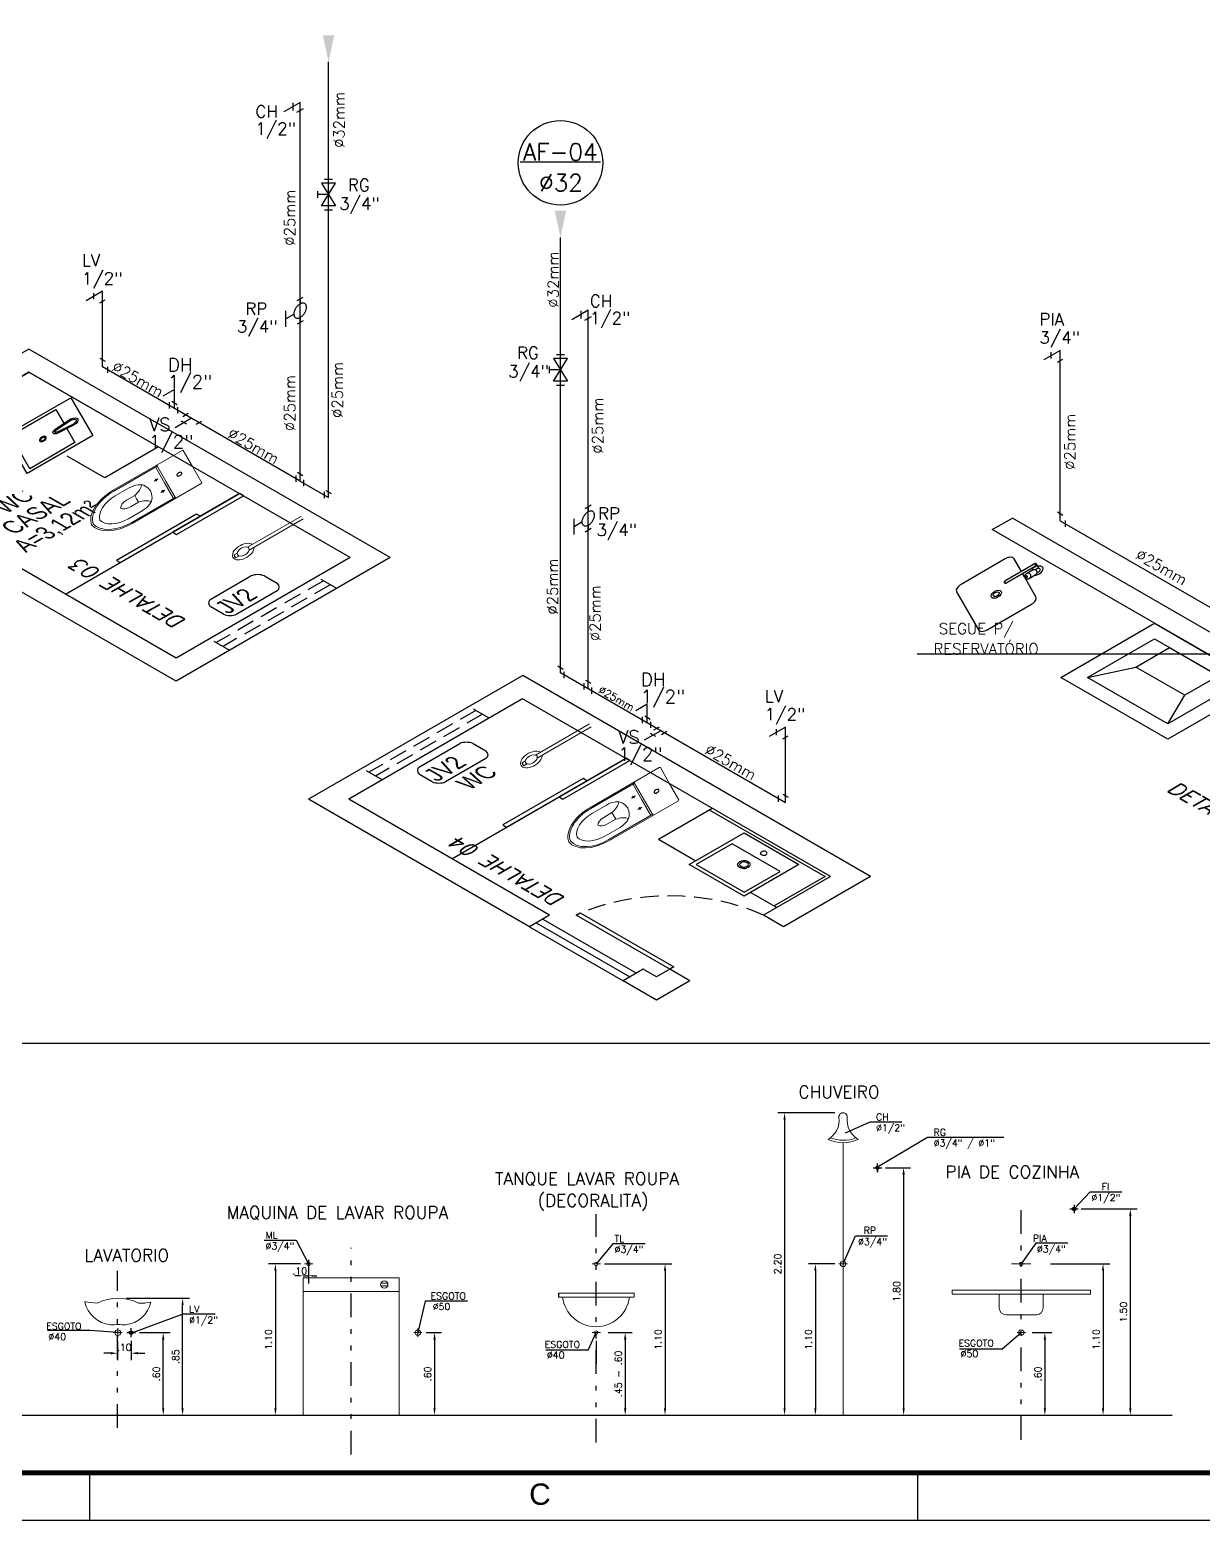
# Model space of a CAD drawing. Header units: millimetres. Extents: x 3923 to 4007, y 744 to 863.
# Drawn here: x 3952.37 to 3977.14, y 743.99 to 775.47 of the extents above; entities that cross this region are included whole.
import ezdxf
from ezdxf.enums import TextEntityAlignment as Align

# ---------------------------------------------------------------- set-up
doc = ezdxf.new("R2010")
doc.units = ezdxf.units.MM
doc.linetypes.add('DIVIDE', pattern=[1.25, 0.5, -0.25, 0, -0.25, 0, -0.25])
doc.linetypes.add('HIDDEN2', pattern=[0.1875, 0.125, -0.0625])
for name, color, linetype in [('-HIDRO', 8, 'Continuous'), ('A-PEN-R', 1, 'Continuous'), ('A-PEN-Y', 2, 'Continuous'), ('AF', 5, 'Continuous'), ('CERC02', 3, 'Continuous'), ('CONEXAO_AG_FRIA', 2, 'Continuous'), ('CONEXÃO_HIDRÁULICA', 2, 'Continuous'), ('Diametro', 2, 'Continuous'), ('E-txt-g', 3, 'Continuous'), ('Esgoto', 5, 'Continuous'), ('LAYER8', 9, 'Continuous'), ('MOB', 251, 'Continuous'), ("PRANCHA - PROJETU'S", 7, 'Continuous'), ('Prumadas_L', 1, 'Continuous'), ('Prumadas_Q', 3, 'Continuous'), ('Prumadas_T', 2, 'Continuous'), ('TEXT', 2, 'Continuous')]:
    doc.layers.add(name, color=color, linetype=linetype)
for name, color, linetype, lineweight in [('BLOCOS HIDRAULICA', 4, 'Continuous', 9), ('E-Lay-9', 9, 'Continuous', 9), ('E-Txt-W', 7, 'Continuous', 20)]:
    doc.layers.add(name, color=color, linetype=linetype, lineweight=lineweight)
doc.styles.add('ARIAL', font='arial.ttf', dxfattribs={"height": 2})
doc.styles.add('F2', font='ARIALN.TTF')
doc.styles.add('REG60', font='romans.shx', dxfattribs={"width": 0.8, "height": 0.15})
doc.styles.add('REG80', font='romans.shx', dxfattribs={"width": 0.8, "height": 0.2})
doc.styles.add('ROMANS', font='romans__.ttf', dxfattribs={"height": 0.1})

# ---------------------------------------------------------------- blocks, each defined once
blk = doc.blocks.new('ADFSGASDFG')
at = {"layer": "PRANCHA - PROJETU'S", "color": 1}
for p, q in [((307.178, 48.946), (307.178, 47.946)), ((307.178, 48.946), (307.178, 47.946)), ((276.578, 47.946), (360.678, 47.946))]:
    blk.add_line(p, q, dxfattribs=at)
at = {"layer": "PRANCHA - PROJETU'S", "color": 4, "const_width": 0.1}
blk.add_lwpolyline([(279.078, 106.346), (359.678, 106.346), (359.678, 48.946), (279.078, 48.946)], close=True, dxfattribs=at)
at = {"layer": "PRANCHA - PROJETU'S", "color": 50, "linetype": 'Continuous', "style": 'ARIAL'}
blk.add_text('C', height=0.45, dxfattribs=at).set_placement((316.698, 48.496), align=Align.MIDDLE)
blk.add_text('C', height=0.45, dxfattribs=at).set_placement((316.698, 48.496), align=Align.MIDDLE)
blk = doc.blocks.new('vaso-s')
at = {"color": 8}
for start, end in [(0, 180), (180, 0)]:
    blk.add_arc((0.08, 0), 0.0143, start, end, dxfattribs=at)
at = {"layer": 'E-Lay-9', "color": 8}
for p, q in [((0, 0.17), (0, 0)), ((0.4256, 0.175), (0.005, 0.175)), ((0.16, 0.17), (0.16, 0.17)), ((0.16, 0.17), (0.16, 0)), ((0.4256, 0.165), (0.165, 0.165)), ((0.17, 0), (0.17, 0.16)), ((0.4306, 0.12), (0.3459, 0.12)), ((0.2134, 0.06), (0.1891, 0.06)), ((0.2013, 0.0479), (0.2013, 0.0722)), ((0.3406, 0.035), (0.3406, 0)), ((0.3906, 0.035), (0.3406, 0.035)), ((0, -0.17), (0, 0)), ((0.16, -0.17), (0.16, 0)), ((0.17, 0), (0.17, -0.1601)), ((0.2134, -0.06), (0.1891, -0.06)), ((0.2013, -0.0479), (0.2013, -0.0722)), ((0.3406, -0.035), (0.3406, 0)), ((0.3906, -0.035), (0.3406, -0.035)), ((0.4306, -0.12), (0.3459, -0.12)), ((0.4256, -0.175), (0.005, -0.175)), ((0.16, -0.17), (0.16, -0.17)), ((0.4256, -0.165), (0.165, -0.165))]:
    blk.add_line(p, q, dxfattribs=at)
for centre in [(0.2013, 0.06), (0.2013, -0.06)]:
    blk.add_circle(centre, 0.005, dxfattribs=at)
for centre, radius, start, end in [((0.005, 0.17), 0.005, 90, 180), ((0.155, 0.17), 0.005, 0, 90), ((0.165, 0.17), 0.00495, 180, 270), ((0.165, 0.16), 0.00495, 0, 90), ((0.4256, -0.015), 0.19, 4.52806, 90), ((0.4256, -0.015), 0.18, 4.78019, 90), ((0.3459, 0.0375), 0.0825, 90, 163.03545), ((0.3754, 0.1358), 0.1066, 206.93947, 250.96472), ((0.4306, -0.015), 0.135, 6.37937, 90), ((0.518, -0.015), 0.2624, 163.03545, 176.7233), ((0.3906, -0.015), 0.05, 17.4576, 90), ((0.518, 0.015), 0.2624, 183.2767, 196.96455), ((0.3459, -0.0375), 0.0825, 196.96455, 270), ((0.3754, -0.1358), 0.1066, 109.03528, 153.06053), ((0.3906, 0.015), 0.05, 270, 342.5424), ((0.4256, 0.015), 0.19, 270, 355.47194), ((0.4256, 0.015), 0.18, 270, 355.21981), ((0.4306, 0.015), 0.135, 270, 353.62063), ((0.005, -0.17), 0.005, 180, 270), ((0.155, -0.17), 0.005, 270, 0), ((0.165, -0.17), 0.00495, 90, 180), ((0.165, -0.1601), 0.00495, 270, 0)]:
    blk.add_arc(centre, radius, start, end, dxfattribs=at)
blk = doc.blocks.new('Chuveiro')
at = {"layer": 'E-Lay-9', "color": 8}
for p, q in [((-0.0311, 0.0156), (-0.3604, 0.0156)), ((0.0509, 0.0156), (0.0311, 0.0156)), ((0.0509, 0.0156), (0.0509, -0.0156)), ((-0.0311, -0.0156), (-0.3604, -0.0156)), ((0.0509, -0.0156), (0.0311, -0.0156))]:
    blk.add_line(p, q, dxfattribs=at)
blk.add_circle((0, 0), 0.0348, dxfattribs=at)
for centre, radius, start, end in [((0, 0), 0.0624, 194.4775, 165.5225), ((0.0093, 0), 0.0444, 339.42663, 20.57337)]:
    blk.add_arc(centre, radius, start, end, dxfattribs=at)
blk = doc.blocks.new('CUBA QUADRADA-flat-4-flat-1')
at = {"layer": 'MOB'}
blk.add_lwpolyline([(0, -0.2), (0.4, -0.2), (0.4, 0.2), (0, 0.2)], close=True, dxfattribs=at)
blk.add_lwpolyline([(0.1, -0.0255), (0.1, -0.175), (0.375, -0.175), (0.375, 0.175), (0.1, 0.175), (0.1, 0.0255)], dxfattribs=at)
for points in [[(0.155, -0.02), (0.055, -0.03, -1), (0.055, 0.03), (0.155, 0.02, -1)], [(0.155, -0.01), (0.055, -0.02, -1), (0.055, 0.02), (0.155, 0.01, -1)]]:
    blk.add_lwpolyline(points, format="xyb", close=True, dxfattribs=at)
for radius in [0.02, 0.0125]:
    blk.add_circle((0.2375, 0), radius, dxfattribs=at)
blk = doc.blocks.new('TXT-AMB75')
at = {"layer": 'E-txt-g', "style": 'REG80', "width": 0.8, "flags": 8}
blk.add_attdef('TXT', text='', height=0.2, dxfattribs=at).set_placement((0.005, 0.296), align=Align.CENTER)
at = {"layer": 'E-Txt-W', "style": 'REG60', "width": 0.8, "flags": 8}
blk.add_attdef('TXT', text='', height=0.15, dxfattribs=at).set_placement((0.005, 0.027), align=Align.CENTER)
blk = doc.blocks.new('WC 1')
at = {"layer": '-HIDRO'}
for p, q in [((-0.3951, 1.4528), (-0.8546, 0.9932)), ((1.5137, -0.456), (-0.3951, 1.4528)), ((-0.3951, 1.2407), (-0.7486, 0.8872)), ((1.3016, -0.456), (-0.3951, 1.2407)), ((-0.7486, 0.8872), (-0.8546, 0.9932)), ((-1.3495, 0.4984), (-1.5263, 0.3216)), ((-1.2435, 0.3923), (-1.3495, 0.4984)), ((0.3826, -1.5872), (-1.5263, 0.3216)), ((-1.2435, 0.3923), (-1.3142, 0.3216)), ((0.3826, -1.3751), (-1.3142, 0.3216)), ((1.3016, -0.456), (0.3826, -1.3751)), ((1.5137, -0.456), (0.3826, -1.5872))]:
    blk.add_line(p, q, dxfattribs=at)
at = {"layer": '-HIDRO', "linetype": 'Continuous'}
for p, q in [((-1.2435, 0.3923), (-0.7486, 0.8872)), ((-0.2023, -0.7903), (0.7179, 0.1299))]:
    blk.add_line(p, q, dxfattribs=at)
at = {"layer": '-HIDRO', "linetype": 'HIDDEN2'}
for p, q in [((1.1602, -0.6681), (0.5946, -1.2337)), ((1.1956, -0.7035), (0.63, -1.2691)), ((1.2309, -0.7388), (1.1249, -0.6328)), ((0.6653, -1.3044), (0.5593, -1.1984))]:
    blk.add_line(p, q, dxfattribs=at)
at = {"layer": '-HIDRO'}
blk.add_lwpolyline([(-0.4766, 0.7566), (-0.6779, 0.9579), (-0.3951, 1.2407), (0.2886, 0.5569), (0.0058, 0.2741), (-0.1938, 0.4738)], dxfattribs=at)
blk.add_lwpolyline([(-1.2435, 0.3923), (-0.7486, -0.1026), (-0.7274, -0.0814), (-1.2223, 0.4135)], close=True, dxfattribs=at)
at = {"layer": '-HIDRO', "linetype": 'Continuous'}
for points in [[(0.3644, -0.2236), (0.3847, -0.2438), (0.7382, 0.1096), (0.7179, 0.1299)], [(0.0667, -0.4808), (0.0869, -0.5011), (0.5111, -0.0769), (0.4908, -0.0567)]]:
    blk.add_lwpolyline(points, close=True, dxfattribs=at)
blk.add_lwpolyline([(0.9154, -0.6901, -0.331371), (0.9154, -0.7608), (0.7029, -0.9729, -0.332506), (0.6324, -0.9731), (0.5655, -0.9062, -0.330378), (0.5652, -0.8353), (0.7777, -0.6232, -0.331371), (0.8484, -0.6232)], format="xyb", close=True, dxfattribs=at)
at = {"layer": '-HIDRO', "linetype": 'HIDDEN2'}
blk.add_arc((-1.3577, 0.3923), 0.7848, 320.90618, 39.09382, dxfattribs=at)
at = {"layer": '-HIDRO', "yscale": 0.9998040757950002, "zscale": 0.9998040757950002}
for name, p, xscale, rotation in [('CUBA QUADRADA-flat-4-flat-1', (-0.116, 0.8343), -0.9998040757950002, 45), ('vaso-s', (0.4686, 0.377), 0.9998040757950002, 225.0000000000001), ('Chuveiro', (0.7367, -0.4007), 0.9998040757950002, 224.9999999999999)]:
    blk.add_blockref(name, p, dxfattribs=dict(at, xscale=xscale, rotation=rotation))
at = {"layer": '-HIDRO'}
ref = blk.add_blockref('TXT-AMB75', (-0.2865, -0.136), dxfattribs=dict(at, xscale=0.7288571712545553, yscale=0.7288571712545553, zscale=0.7288571712545553, rotation=44.99999999999999))
ref.add_attrib('TXT', 'WC', dxfattribs={"layer": 'E-txt-g', "color": 2, "height": 0.11498, "rotation": 45, "style": 'F2'}).set_placement((-0.4365, 0.0196), align=Align.CENTER)
ref = blk.add_blockref('TXT-AMB75', (-0.1704, -0.2521), dxfattribs=dict(at, xscale=0.7288571712545553, yscale=0.7288571712545553, zscale=0.7288571712545553, rotation=44.99999999999999))
ref.add_attrib('TXT', 'CASAL', dxfattribs={"layer": 'E-txt-g', "color": 2, "height": 0.11498, "rotation": 45, "style": 'F2'}).set_placement((-0.3203, -0.0965), align=Align.CENTER)
ref.add_attrib('TXT', 'A=3,12m²', dxfattribs={"layer": 'E-Txt-W', "height": 0.11498, "rotation": 45, "style": 'F2'}).set_placement((-0.2076, -0.2093), align=Align.CENTER)
at = {"layer": '-HIDRO', "linetype": 'Continuous', "style": 'F2'}
blk.add_text('JV2', height=0.11657, rotation=45, dxfattribs=at).set_placement((0.6169, -0.8514, 1.7117), align=Align.TOP_LEFT)
at = {"layer": 'Diametro', "style": 'ROMANS'}
blk.add_text('DETALHE 03', height=0.09998, rotation=135, dxfattribs=at).set_placement((0.1562, -0.7448), align=Align.CENTER)
blk = doc.blocks.new('*U844', base_point=(2541.5, 289.3))
for p, q in [((2535.8, 298.7), (2547.3, 280)), ((2535.8, 280), (2547.3, 298.7)), ((2547.3, 298.7), (2535.8, 298.7)), ((2538.2, 302), (2544.9, 302)), ((2541.5, 289.3), (2532.6, 289.3)), ((2547.3, 280), (2535.8, 280)), ((2538.2, 276.7), (2544.9, 276.7))]:
    blk.add_line(p, q)
at = {"linetype": 'Continuous'}
blk.add_line((2532.6, 286.6), (2532.6, 292.1), dxfattribs=at)
blk = doc.blocks.new('*U845', base_point=(2541.5, 283.9))
for p, q in [((2535.4, 277.1), (2535.4, 283.8)), ((2538.6, 275.6), (2544.4, 278.9))]:
    blk.add_line(p, q)
blk = doc.blocks.new('ADH_CXI_RG_A')
for p, q in [((0.0195, 0.0667), (-0.0195, 0.0892)), ((0, 0.078), (0, 0.046)), ((-0.0195, -0.0667), (0.0195, -0.0892)), ((0, -0.046), (0, -0.078)), ((0.0398, -0.023), (0.0937, -0.0541)), ((0.0937, -0.1066), (0.0937, -0.0016))]:
    blk.add_line(p, q)
blk.add_lwpolyline([(0.0398, -0.023, 0.064782), (0.0374, -0.0059, 0.052885), (0.0305, 0.0119, 0.05077), (0.0199, 0.0283, 0.057376), (0.0069, 0.0413, 0.075912), (-0.0069, 0.0493, 0.111921), (-0.0199, 0.0513, 0.1493), (-0.0305, 0.0472, 0.133827), (-0.0374, 0.0373, 0.091621), (-0.0398, 0.023, 0.064782), (-0.0374, 0.0059, 0.052885), (-0.0305, -0.0119, 0.05077), (-0.0199, -0.0283, 0.057376), (-0.0069, -0.0413, 0.075912), (0.0069, -0.0493, 0.111921), (0.0199, -0.0513, 0.1493), (0.0305, -0.0472, 0.133827), (0.0374, -0.0373, 0.091621), (0.0398, -0.023)], format="xyb", close=True)
blk = doc.blocks.new('wc2')
at = {"layer": '-HIDRO'}
for p, q in [((-0.2504, 1.6449), (-1.3816, 0.5137)), ((1.5877, -0.1933), (-0.2504, 1.6449)), ((-0.2505, 1.4327), (-1.1695, 0.5137)), ((1.3756, -0.1933), (-0.2505, 1.4327)), ((-0.2151, -0.6528), (-1.3816, 0.5137)), ((-0.1091, -0.5468), (-1.1695, 0.5137)), ((0.467, 0.1497), (0.7498, 0.4325)), ((0.7356, 0.4184), (1.3473, -0.1933)), ((0.467, 0.1497), (0.6651, -0.0484)), ((1.3756, -0.1933), (1.0221, -0.5468)), ((1.3473, -0.1933), (1.0786, -0.4619)), ((1.5877, -0.1933), (1.1281, -0.6528)), ((0.9549, -0.3382), (1.0928, -0.4761)), ((-0.1091, -0.5468), (-0.2151, -0.6528)), ((1.1281, -0.6528), (1.0221, -0.5468)), ((-0.1798, -0.6175), (0.3151, -1.1123)), ((-0.1444, -0.5821), (0.3505, -1.077)), ((-0.2151, -0.6528), (0.2798, -1.1477)), ((0.3858, -1.0416), (0.2798, -1.1477)), ((0.4565, -1.1123), (0.3858, -1.0416)), ((0.5272, -1.0416), (0.4565, -1.1123)), ((0.6333, -1.1477), (0.5272, -1.0416)), ((0.4565, -1.3244), (0.2798, -1.1477)), ((0.6333, -1.1477), (0.4565, -1.3244))]:
    blk.add_line(p, q, dxfattribs=at)
at = {"layer": '-HIDRO', "linetype": 'HIDDEN2'}
for p, q in [((-0.4272, 1.256), (-0.5332, 1.3621)), ((-0.4979, 1.3267), (-1.0635, 0.7611)), ((-0.4625, 1.2914), (-1.0281, 0.7258)), ((-0.9928, 0.6904), (-1.0988, 0.7965))]:
    blk.add_line(p, q, dxfattribs=at)
at = {"layer": '-HIDRO', "linetype": 'Continuous'}
blk.add_line((-0.6247, -0.0312), (0.2955, 0.889), dxfattribs=at)
blk.add_lwpolyline([(-0.4451, 0.9564, -0.331371), (-0.4451, 0.8857), (-0.6576, 0.6737, -0.332506), (-0.7281, 0.6734), (-0.795, 0.7404, -0.330378), (-0.7952, 0.8113), (-0.5827, 1.0233, -0.331371), (-0.512, 1.0233)], format="xyb", close=True, dxfattribs=at)
for points in [[(-0.058, 0.5355), (-0.0377, 0.5153), (0.3158, 0.8688), (0.2955, 0.889)], [(-0.3557, 0.2783), (-0.3355, 0.258), (0.0887, 0.6822), (0.0685, 0.7025)]]:
    blk.add_lwpolyline(points, close=True, dxfattribs=at)
at = {"layer": '-HIDRO'}
for points in [[(0.6297, -0.0837), (0.9196, 0.2062), (1.2094, -0.0837), (0.9196, -0.3736)], [(1.1097, -0.1477), (0.8556, 0.1064), (0.6657, -0.0835), (0.9199, -0.3376)], [(0.5272, -1.0416), (0.0323, -0.5468), (0.0535, -0.5256), (0.5484, -1.0204)]]:
    blk.add_lwpolyline(points, close=True, dxfattribs=at)
at = {"layer": '-HIDRO', "linetype": 'HIDDEN2'}
blk.add_arc((0.5272, -1.1558), 0.7848, 50.90618, 129.09382, dxfattribs=at)
at = {"layer": '-HIDRO'}
for points in [[(1.0109, 0.0329), (1.0109, 0.0329), (1.0039, 0.0259), (1.0039, 0.0146), (1.0109, 0.0076)], [(1.0363, 0.0329), (1.0363, 0.0329), (1.0293, 0.0399), (1.0179, 0.0399), (1.0109, 0.0329)], [(1.0109, 0.0076), (1.0109, 0.0076), (1.0179, 0.0006), (1.0293, 0.0006), (1.0363, 0.0076)], [(1.0363, 0.0076), (1.0433, 0.0146), (1.0433, 0.0259), (1.0363, 0.0329)], [(0.896, -0.0602), (0.896, -0.0602), (0.883, -0.0732), (0.883, -0.0943), (0.896, -0.1073)], [(0.9035, -0.0676), (0.9035, -0.0676), (0.8946, -0.0765), (0.8946, -0.0909), (0.9035, -0.0999)], [(0.9431, -0.0602), (0.9431, -0.0602), (0.9301, -0.0472), (0.909, -0.0472), (0.896, -0.0602)], [(0.9357, -0.0676), (0.9357, -0.0676), (0.9268, -0.0587), (0.9124, -0.0587), (0.9035, -0.0676)], [(0.9357, -0.0998), (0.9446, -0.0909), (0.9446, -0.0765), (0.9357, -0.0676)], [(0.9431, -0.1073), (0.9562, -0.0943), (0.9562, -0.0732), (0.9431, -0.0602)], [(0.896, -0.1073), (0.896, -0.1073), (0.909, -0.1203), (0.9301, -0.1203), (0.9431, -0.1073)], [(0.9035, -0.0999), (0.9035, -0.0999), (0.9124, -0.1088), (0.9268, -0.1088), (0.9357, -0.0998)]]:
    blk.add_open_spline(points, degree=3, dxfattribs=at)
at = {"layer": '-HIDRO', "xscale": 0.9998040757950002, "yscale": 0.9998040757950002, "zscale": 0.9998040757950002}
for name, p, rotation in [('Chuveiro', (-0.2048, 0.8774), 225), ('vaso-s', (0.5261, 0.6562), 225.0000000000001)]:
    blk.add_blockref(name, p, dxfattribs=dict(at, rotation=rotation))
at = {"layer": '-HIDRO'}
ref = blk.add_blockref('TXT-AMB75', (-0.3028, 0.5159), dxfattribs=dict(at, xscale=0.7288571712545553, yscale=0.7288571712545553, zscale=0.7288571712545553, rotation=44.99999999999999))
ref.add_attrib('TXT', 'WC', dxfattribs={"layer": 'E-txt-g', "color": 2, "height": 0.11498, "rotation": 45, "style": 'F2'}).set_placement((-0.4528, 0.6715), align=Align.CENTER)
at = {"layer": '-HIDRO', "linetype": 'Continuous', "style": 'F2'}
blk.add_text('JV2', height=0.11657, rotation=45, dxfattribs=at).set_placement((-0.7436, 0.7951, 1.7117), align=Align.TOP_LEFT)
at = {"layer": 'Diametro', "style": 'ROMANS'}
blk.add_text('DETALHE 04', height=0.09998, rotation=135, dxfattribs=at).set_placement((-0.3061, -0.1048), align=Align.CENTER)
blk = doc.blocks.new('Cuba coz')
at = {"color": 8}
blk.add_line((7.5, -4.5), (7.5, -2.41), dxfattribs=at)
for points in [[(13.41, -6.5), (13.41, -20, 0.414214), (17.41, -24), (44.41, -24, 0.414214), (48.41, -20), (48.41, 20, 0.414214), (44.41, 24), (17.41, 24, 0.414214), (13.41, 20), (13.41, 0.74)], [(6.7, 1.75), (6, 1.75, 0.546464), (4.41, -0.73, -0.10784), (4.5, -1.15), (4.5, -5.5)], [(11.72, 2.5), (7.96, 2.5, 0.133256), (7.32, 2.33, 0.106756), (6.71, 1.77, 0.082828), (6.34, 0.99, 0.071352), (6.19, 0, 0.071352), (6.34, -0.99, 0.082828), (6.71, -1.77, 0.106756), (7.32, -2.33, 0.133256), (7.96, -2.5), (11.72, -2.5)], [(4.41, -0.73, 0.293273), (6, -1.75), (6.7, -1.75)], [(13.41, -1), (13.41, -4.5, 0.414214)]]:
    blk.add_lwpolyline(points, format="xyb", dxfattribs=at)
for points in [[(11.72, -2.5, 0.133256), (12.36, -2.33, 0.106756), (12.97, -1.77, 0.082828), (13.35, -0.99, 0.071352), (13.49, 0, 0.071352), (13.35, 0.99, 0.082828), (12.97, 1.77, 0.106756), (12.36, 2.33, 0.133256), (11.72, 2.5, 0.133256), (11.08, 2.33, 0.106756), (10.47, 1.77, 0.082828), (10.1, 0.99, 0.071352), (9.95, 0, 0.071352), (10.1, -0.99, 0.082828), (10.47, -1.77, 0.106756), (11.08, -2.33, 0.133256)], [(12.47, 0.75, 0.133256), (12.28, 0.7, 0.106756), (12.1, 0.53, 0.082828), (11.98, 0.3, 0.071352), (11.94, 0, 0.071352), (11.98, -0.3, 0.082828), (12.1, -0.53, 0.106756), (12.28, -0.7, 0.133256), (12.47, -0.75, 0.133256), (12.66, -0.7, 0.106756), (12.85, -0.53, 0.082828), (12.96, -0.3, 0.071352), (13, 0, 0.071352), (12.96, 0.3, 0.082828), (12.85, 0.53, 0.106756), (12.66, 0.7, 0.133256)], [(6, -6.5), (23, -6.5, 1), (23, -4.5), (6, -4.5, 1)]]:
    blk.add_lwpolyline(points, format="xyb", close=True, dxfattribs=at)
for radius in [3, 1.75]:
    blk.add_circle((30.91, 0), radius, dxfattribs=at)
for centre, radius, start, end in [((6, 0), 3.5, 45.58469, 244.62307), ((6, -5.5), 1.5, 41.81031, 318.18969), ((6, 0), 3.5, 295.37693, 314.41531), ((23, -5.5), 1.25, 233.1301, 126.8699)]:
    blk.add_arc(centre, radius, start, end, dxfattribs=at)
blk = doc.blocks.new('deck')
at = {"layer": '-HIDRO'}
for p, q in [((-1.2806, 1.422), (-1.1746, 1.5281)), ((2.4898, -2.1363), (-1.1746, 1.5281)), ((2.3838, -2.2424), (-1.2806, 1.422)), ((2.3838, -2.2424), (2.4898, -2.1363))]:
    blk.add_line(p, q, dxfattribs=at)
at = {"layer": '-HIDRO', "linetype": 'Continuous'}
for p, q in [((-0.7777, 0.0707), (-0.5228, 0.1647)), ((-0.3535, -0.3535), (-0.2644, -0.0937))]:
    blk.add_line(p, q, dxfattribs=at)
for points in [[(-0.4242, 0.5656), (0.1414, 0), (-0.3535, -0.4949), (-0.9191, 0.0707)], [(-0.4242, 0.4242), (0, 0), (-0.3535, -0.3535), (-0.7777, 0.0707)], [(-0.3437, 0.3437), (-0.0854, 0.0854), (-0.2644, -0.0937), (-0.5228, 0.1647)], [(0.4017, -1.6742), (1.1087, -2.3812), (1.8156, -1.6742), (1.1087, -0.9673)], [(0.5431, -1.6742), (1.1087, -2.2398), (1.6742, -1.6742), (1.1087, -1.1087)]]:
    blk.add_lwpolyline(points, close=True, dxfattribs=at)
at = {"layer": '-HIDRO'}
for name, p, xscale, yscale, zscale, rotation in [('Cuba coz', (-0.9921, 1.098, -6.3333), 0.009998040758168238, 0.009998040758168238, 0.009998040758168238, 225), ('Chuveiro', (1.1871, -1.5553), -0.9998040757950002, 0.9998040757950002, 0.9998040757950002, 45)]:
    blk.add_blockref(name, p, dxfattribs=dict(at, xscale=xscale, yscale=yscale, zscale=zscale, rotation=rotation))
at = {"layer": 'Diametro', "style": 'ROMANS'}
blk.add_text('DETALHE 00', height=0.1, rotation=315, dxfattribs=at).set_placement((-0.0804, -1.2481), align=Align.CENTER)

msp = doc.modelspace()

# ---------------------------------------------------------------- linework, layer by layer
at = {"linetype": 'ByBlock'}
for p, q in [((3958.058, 749.15), (3957.971, 749.15)), ((3958.145, 749.15), (3958.261, 749.15)), ((3958.348, 749.15), (3958.435, 749.15))]:
    msp.add_line(p, q, dxfattribs=at)
msp.add_line((3958.261, 749.313), (3958.261, 748.988))
for points in [[(3958.058, 749.165), (3958.058, 749.136), (3958.145, 749.15)], [(3958.348, 749.165), (3958.348, 749.136), (3958.261, 749.15)]]:
    msp.add_solid(points, dxfattribs=at)
at = {"layer": 'A-PEN-R'}
msp.add_line((3938.444, 754.064), (3988.629, 754.064), dxfattribs=at)
at = {"layer": 'A-PEN-Y'}
for p, q in [((3953.85, 768.537), (3953.965, 768.47)), ((3954.013, 768.357), (3954.013, 768.224)), ((3955.313, 767.606), (3955.313, 767.473)), ((3955.369, 767.625), (3955.484, 767.558)), ((3955.49, 767.504), (3955.49, 767.371)), ((3955.602, 767.306), (3955.718, 767.373)), ((3955.686, 767.141), (3955.57, 767.207)), ((3955.887, 767.141), (3956.003, 767.208)), ((3958.026, 766.126), (3958.141, 766.059)), ((3957.992, 766.06), (3957.992, 765.926)), ((3958.152, 765.967), (3958.152, 765.834)), ((3958.591, 765.714), (3958.591, 765.581)), ((3958.624, 765.741), (3958.74, 765.674)), ((3974.084, 765.288), (3974.199, 765.221)), ((3974.247, 765.108), (3974.247, 764.975)), ((3963.524, 762.034), (3963.64, 761.968)), ((3963.656, 761.912), (3963.656, 761.779)), ((3964.112, 761.734), (3964.227, 761.668)), ((3964.078, 761.668), (3964.078, 761.535)), ((3964.239, 761.576), (3964.239, 761.442)), ((3965.307, 760.959), (3965.307, 760.825)), ((3965.363, 760.977), (3965.478, 760.911)), ((3965.485, 760.856), (3965.485, 760.723)), ((3965.599, 760.54), (3965.484, 760.606)), ((3965.558, 760.681), (3965.674, 760.747)), ((3965.716, 760.589), (3965.832, 760.656)), ((3968.181, 759.3), (3968.181, 759.166)), ((3968.281, 759.328), (3968.396, 759.261))]:
    msp.add_line(p, q, dxfattribs=at)
at = {"layer": 'AF'}
for p, q in [((3958.682, 765.595), (3958.682, 774.795)), ((3958.083, 773.94), (3957.737, 773.74)), ((3958.083, 765.94), (3958.083, 773.94)), ((3963.582, 761.888), (3963.582, 771.088)), ((3953.908, 769.951), (3953.561, 769.751)), ((3953.908, 768.351), (3953.908, 769.951)), ((3964.17, 769.549), (3963.823, 769.349)), ((3964.17, 761.549), (3964.17, 769.549)), ((3974.142, 768.702), (3973.795, 768.502)), ((3974.142, 765.102), (3974.142, 768.702)), ((3955.424, 767.876), (3955.181, 767.736)), ((3955.424, 767.476), (3955.424, 767.876)), ((3955.787, 767.266), (3955.441, 767.066)), ((3965.418, 761.228), (3965.175, 761.088)), ((3965.418, 760.828), (3965.418, 761.228)), ((3965.701, 760.665), (3965.354, 760.465)), ((3968.338, 760.742), (3967.992, 760.542)), ((3968.338, 759.142), (3968.338, 760.742))]:
    msp.add_line(p, q, dxfattribs=at)
at = {"layer": 'BLOCOS HIDRAULICA'}
for p, q in [((3969.556, 749.458), (3969.556, 751.959)), ((3969.556, 749.307), (3969.556, 749.492)), ((3958.145, 749.109), (3958.145, 746.205)), ((3958.145, 749.109), (3960.178, 749.109)), ((3958.174, 749.4), (3958.348, 749.4)), ((3960.178, 749.109), (3960.178, 746.205)), ((3964.251, 749.4), (3964.426, 749.4)), ((3969.463, 749.4), (3969.649, 749.4)), ((3969.556, 746.205), (3969.556, 749.341)), ((3973.117, 749.4), (3973.526, 749.4)), ((3973.233, 749.4), (3973.407, 749.4)), ((3958.145, 748.819), (3960.178, 748.819)), ((3959.788, 748.993), (3959.932, 748.993)), ((3959.788, 748.935), (3959.932, 748.935)), ((3974.781, 748.846), (3971.859, 748.846)), ((3971.859, 748.759), (3971.859, 748.846)), ((3974.781, 748.759), (3974.781, 748.846)), ((3965.137, 748.784), (3963.54, 748.784)), ((3963.54, 748.697), (3965.137, 748.697)), ((3965.137, 748.784), (3965.137, 748.697)), ((3971.859, 748.759), (3974.781, 748.759)), ((3972.856, 748.759), (3972.856, 748.469)), ((3973.784, 748.759), (3973.784, 748.469)), ((3973.001, 748.324), (3973.639, 748.324)), ((3954.135, 747.948), (3954.32, 747.948)), ((3960.483, 747.948), (3960.657, 747.948)), ((3960.57, 748.035), (3960.57, 747.861)), ((3964.251, 747.948), (3964.426, 747.948)), ((3973.233, 747.948), (3973.407, 747.948))]:
    msp.add_line(p, q, dxfattribs=at)
at = {"layer": 'BLOCOS HIDRAULICA', "linetype": 'DIVIDE'}
msp.add_line((3954.227, 747.855), (3954.227, 748.04), dxfattribs=at)
at = {"layer": 'BLOCOS HIDRAULICA'}
for points in [[(3969.237, 752.031, 0.299855), (3969.468, 752.495, -1.127154), (3969.644, 752.495, 0.299855), (3969.875, 752.031, -0.225434), (3969.237, 752.031)], [(3969.83, 752.061, -0.188676), (3969.288, 752.066)]]:
    msp.add_lwpolyline(points, format="xyb", dxfattribs=at)
for centre, radius in [((3958.261, 749.4), 0.0388), ((3964.338, 749.4), 0.0388), ((3969.556, 749.4), 0.0583), ((3973.32, 749.4), 0.0388), ((3959.86, 748.964), 0.0777), ((3954.227, 747.948), 0.0607), ((3960.57, 747.948), 0.0583), ((3964.338, 747.948), 0.0388), ((3973.32, 747.948), 0.0583)]:
    msp.add_circle(centre, radius, dxfattribs=at)
for centre, radius, start, end in [((3953.887, 750.622), 2.051, 259.8389, 267.4965), ((3954.131, 748.722), 0.609, 192.0404, 264.6167), ((3954.233, 747.678), 0.996, 64.0686, 115.9314), ((3954.334, 748.722), 0.609, 275.3833, 347.9596), ((3954.728, 749.434), 0.863, 266.0429, 283.4487), ((3964.334, 748.785), 0.711, 187.145, 352.855), ((3973.001, 748.469), 0.145, 180, 270), ((3973.639, 748.469), 0.145, 270, 0), ((3954.232, 737.548), 10.569, 89.1423, 90.8577)]:
    msp.add_arc(centre, radius, start, end, dxfattribs=at)
at = {"layer": 'CONEXÃO_HIDRÁULICA'}
for p, q in [((3953.72, 769.78), (3953.72, 769.909)), ((3953.851, 769.703), (3953.964, 769.768)), ((3973.954, 768.53), (3973.954, 768.66)), ((3974.086, 768.454), (3974.198, 768.518)), ((3968.151, 760.57), (3968.151, 760.7)), ((3968.282, 760.494), (3968.394, 760.559))]:
    msp.add_line(p, q, dxfattribs=at)
at = {"layer": 'Esgoto'}
for p, q in [((3958.083, 765.94), (3953.908, 768.351)), ((3958.083, 765.94), (3958.682, 765.595)), ((3974.142, 765.102), (3986.649, 757.881)), ((3977.644, 762.28), (3971.12, 762.28)), ((3968.338, 759.142), (3963.582, 761.888))]:
    msp.add_line(p, q, dxfattribs=at)
at = {"layer": 'LAYER8', "linetype": 'ByBlock'}
for p, q in [((3969.382, 752.594), (3968.174, 752.594)), ((3968.319, 752.449), (3968.319, 746.351)), ((3970.455, 751.433), (3970.98, 751.433)), ((3970.834, 751.287), (3970.834, 746.351)), ((3974.589, 750.561), (3975.77, 750.561)), ((3975.625, 750.416), (3975.625, 746.351)), ((3958.087, 749.4), (3957.414, 749.4)), ((3957.56, 749.255), (3957.56, 746.351)), ((3964.513, 749.4), (3965.938, 749.4)), ((3965.793, 749.255), (3965.793, 746.351)), ((3969.382, 749.4), (3968.824, 749.4)), ((3968.97, 749.255), (3968.97, 746.351)), ((3973.937, 749.4), (3975.194, 749.4)), ((3975.048, 749.255), (3975.048, 746.351)), ((3954.408, 748.674), (3955.743, 748.674)), ((3955.598, 746.351), (3955.598, 748.529)), ((3954.686, 747.948), (3955.334, 747.948)), ((3960.745, 747.948), (3961.067, 747.948)), ((3964.593, 747.948), (3965.096, 747.948)), ((3973.548, 747.948), (3973.964, 747.948)), ((3954.221, 747.773), (3954.221, 747.368)), ((3954.511, 747.773), (3954.511, 747.368)), ((3955.189, 746.351), (3955.189, 747.803)), ((3960.922, 747.803), (3960.922, 746.351)), ((3964.338, 747.773), (3964.338, 747.292)), ((3964.951, 747.803), (3964.951, 746.351)), ((3973.819, 747.803), (3973.819, 746.351)), ((3954.076, 747.513), (3953.931, 747.513)), ((3954.657, 747.513), (3954.802, 747.513))]:
    msp.add_line(p, q, dxfattribs=at)
at = {"layer": 'LAYER8'}
for p, q in [((3969.608, 752.169), (3970.125, 752.403)), ((3970.125, 752.403), (3970.799, 752.403)), ((3970.281, 751.454), (3971.342, 752.08)), ((3971.342, 752.08), (3972.952, 752.08)), ((3970.189, 751.433), (3970.374, 751.433)), ((3970.281, 751.34), (3970.281, 751.525)), ((3970.281, 751.433), (3970.281, 751.34)), ((3974.774, 750.926), (3974.437, 750.561)), ((3974.774, 750.926), (3975.449, 750.926)), ((3974.349, 750.561), (3974.524, 750.561)), ((3974.349, 750.561), (3974.524, 750.561)), ((3974.437, 750.648), (3974.437, 750.474)), ((3957.321, 749.901), (3957.995, 749.901)), ((3957.995, 749.901), (3958.261, 749.4)), ((3964.697, 749.829), (3964.338, 749.4)), ((3964.697, 749.829), (3965.371, 749.829)), ((3969.556, 749.4), (3969.819, 749.996)), ((3969.819, 749.996), (3970.493, 749.996)), ((3973.628, 749.837), (3973.321, 749.4)), ((3974.302, 749.837), (3973.628, 749.837)), ((3958.261, 749.487), (3958.261, 749.313)), ((3960.724, 748.615), (3960.57, 747.948)), ((3961.619, 748.615), (3960.724, 748.615)), ((3963.54, 748.784), (3963.54, 748.697)), ((3954.55, 747.948), (3955.609, 748.343)), ((3955.609, 748.343), (3956.283, 748.343)), ((3953.639, 747.995), (3952.745, 747.995)), ((3954.227, 747.948), (3953.639, 747.995)), ((3954.419, 747.948), (3954.604, 747.948)), ((3964.166, 747.576), (3964.338, 747.948)), ((3972.909, 747.602), (3973.32, 747.948)), ((3964.166, 747.576), (3963.271, 747.576)), ((3972.909, 747.602), (3972.014, 747.602))]:
    msp.add_line(p, q, dxfattribs=at)
at = {"layer": 'LAYER8', "linetype": 'DIVIDE'}
for p, q in [((3964.338, 745.625), (3964.338, 750.45)), ((3973.32, 745.686), (3973.32, 750.671)), ((3959.161, 745.374), (3959.161, 749.739)), ((3954.221, 745.935), (3954.221, 749.251)), ((3954.511, 747.855), (3954.511, 748.04))]:
    msp.add_line(p, q, dxfattribs=at)
at = {"layer": 'LAYER8', "const_width": 0.0436}
msp.add_lwpolyline([(3970.259, 751.433, 1), (3970.303, 751.433, 1)], format="xyb", close=True, dxfattribs=at)
at = {"layer": 'LAYER8', "color": 2}
msp.add_lwpolyline([(3950.748, 746.205), (3951.794, 746.205), (3956.943, 746.205), (3962.284, 746.205), (3966.72, 746.205), (3971.774, 746.205), (3976.511, 746.205)], dxfattribs=at)
at = {"layer": 'LAYER8'}
for centre in [(3974.437, 750.561), (3954.511, 747.948)]:
    msp.add_circle(centre, 0.0388, dxfattribs=at)
at = {"layer": 'LAYER8', "linetype": 'ByBlock'}
for points in [[(3968.295, 752.449), (3968.343, 752.449), (3968.319, 752.594)], [(3970.81, 751.287), (3970.859, 751.287), (3970.834, 751.433)], [(3975.601, 750.416), (3975.649, 750.416), (3975.625, 750.561)], [(3957.535, 749.255), (3957.584, 749.255), (3957.56, 749.4)], [(3965.768, 749.255), (3965.817, 749.255), (3965.793, 749.4)], [(3968.945, 749.255), (3968.994, 749.255), (3968.97, 749.4)], [(3975.024, 749.255), (3975.073, 749.255), (3975.048, 749.4)], [(3955.574, 748.529), (3955.622, 748.529), (3955.598, 748.674)], [(3955.165, 747.803), (3955.213, 747.803), (3955.189, 747.948)], [(3960.898, 747.803), (3960.946, 747.803), (3960.922, 747.948)], [(3964.926, 747.803), (3964.975, 747.803), (3964.951, 747.948)], [(3973.795, 747.803), (3973.843, 747.803), (3973.819, 747.948)], [(3954.076, 747.538), (3954.076, 747.489), (3954.221, 747.513)], [(3954.657, 747.538), (3954.657, 747.489), (3954.511, 747.513)], [(3955.165, 746.351), (3955.213, 746.351), (3955.189, 746.205)], [(3955.574, 746.351), (3955.622, 746.351), (3955.598, 746.205)], [(3957.535, 746.351), (3957.584, 746.351), (3957.56, 746.205)], [(3960.898, 746.351), (3960.946, 746.351), (3960.922, 746.205)], [(3964.926, 746.351), (3964.975, 746.351), (3964.951, 746.205)], [(3965.768, 746.351), (3965.817, 746.351), (3965.793, 746.205)], [(3968.295, 746.351), (3968.343, 746.351), (3968.319, 746.205)], [(3968.945, 746.351), (3968.994, 746.351), (3968.97, 746.205)], [(3970.81, 746.351), (3970.859, 746.351), (3970.834, 746.205)], [(3973.795, 746.351), (3973.843, 746.351), (3973.819, 746.205)], [(3975.024, 746.351), (3975.073, 746.351), (3975.048, 746.205)], [(3975.601, 746.351), (3975.649, 746.351), (3975.625, 746.205)]]:
    msp.add_solid(points, dxfattribs=at)
at = {"layer": "PRANCHA - PROJETU'S", "color": 1}
msp.add_line((3971.129, 744.986), (3971.129, 743.986), dxfattribs=at)
at = {"layer": 'Prumadas_L'}
msp.add_line((3962.733, 772.686), (3964.431, 772.686), dxfattribs=at)
for points in [[(3958.682, 774.795), (3958.562, 775.358), (3958.802, 775.358)], [(3963.582, 771.088), (3963.462, 771.651), (3963.702, 771.651)]]:
    msp.add_solid(points, dxfattribs=at)
at = {"layer": 'Prumadas_Q'}
msp.add_circle((3963.582, 772.663), 0.893, dxfattribs=at)

# ---------------------------------------------------------------- block references
at = {"layer": 'CONEXAO_AG_FRIA'}
for name, p, xscale, yscale, zscale in [('*U845', (3958.083, 773.932), 0.02400000000125146, 0.02399999999988722, 2.4), ('*U844', (3958.682, 771.995), 0.02560000000084983, 0.02559999999994034, 2.56), ('*U845', (3964.17, 769.54), 0.02400000000125146, 0.02399999999988722, 2.4), ('*U844', (3963.582, 768.288), 0.02560000000084983, 0.02559999999994034, 2.56)]:
    msp.add_blockref(name, p, dxfattribs=dict(at, xscale=xscale, yscale=yscale, zscale=zscale))
at = {"layer": 'CONEXÃO_HIDRÁULICA', "xscale": -3.200000000000728, "yscale": 3.199999999999818, "zscale": 3.2}
for p in [(3958.083, 769.54), (3964.17, 765.149)]:
    msp.add_blockref('ADH_CXI_RG_A', p, dxfattribs=at)
at = {"layer": 'Esgoto', "xscale": 4, "yscale": 2.3094, "zscale": 4}
for name, p in [('WC 1', (3953.932, 765.375)), ('deck', (3977.831, 761.63)), ('wc2', (3963.786, 758.031))]:
    msp.add_blockref(name, p, dxfattribs=at)
at = {"layer": "PRANCHA - PROJETU'S", "color": 1}
msp.add_blockref('ADFSGASDFG', (3646.451, 696.04), dxfattribs=at)

# ---------------------------------------------------------------- texts
at = {"linetype": 'ByBlock', "style": 'ROMANS'}
msp.add_text('.10', height=0.1452, dxfattribs=at).set_placement((3958.075, 749.25), align=Align.MIDDLE_CENTER)
at = {"layer": 'CERC02', "style": 'ROMANS'}
for s, p in [('CH', (3970.252, 752.576)), ('%%C1/2"', (3970.252, 752.349)), ('%%C3/4" / %%C1"', (3971.469, 752.026)), ('RG', (3971.469, 752.254)), ('FI', (3975.021, 751.103)), ('%%C1/2"', (3974.804, 750.876)), ('ML', (3957.35, 750.079)), ('RP', (3969.991, 750.184)), ('%%C3/4"', (3957.35, 749.851)), ('TL', (3964.726, 750.006)), ('%%C3/4"', (3964.726, 749.779)), ('%%C3/4"', (3969.871, 749.942)), ('PIA', (3973.567, 750.015)), ('%%C3/4"', (3973.65, 749.787)), ('ESGOTO', (3960.837, 748.796)), ('LV', (3955.736, 748.516)), ('%%C50', (3960.883, 748.573)), ('%%C1/2"', (3955.736, 748.288)), ('ESGOTO', (3952.716, 748.158)), ('%%C40', (3952.762, 747.935)), ('ESGOTO', (3963.25, 747.771)), ('%%C40', (3963.296, 747.548)), ('ESGOTO', (3971.994, 747.798)), ('%%C50', (3972.039, 747.575))]:
    msp.add_text(s, height=0.1452, dxfattribs=at).set_placement(p, align=Align.TOP_LEFT)
at = {"layer": 'CONEXAO_AG_FRIA', "style": 'ROMANS'}
for s, height, p in [('CH', 0.256, (3957.137, 773.618)), ('1/2"', 0.256, (3957.137, 773.258)), ('RG', 0.256, (3959.093, 772.067)), ('3/4"', 0.256, (3958.907, 771.674)), ('LV', 0.256, (3953.471, 770.478)), ('1/2"', 0.256, (3953.471, 770.094)), ('RP', 0.256, (3956.925, 769.453)), ('CH', 0.256, (3964.204, 769.617)), ('3/4"', 0.256, (3956.748, 769.078)), ('1/2"', 0.256, (3964.204, 769.257)), ('PIA', 0.256, (3973.705, 769.229)), ('3/4"', 0.256, (3973.705, 768.845)), ('RG', 0.256, (3962.666, 768.523)), ('DH', 0.28, (3955.288, 768.257)), ('3/4"', 0.256, (3962.481, 768.131)), ('1/2"', 0.28, (3955.288, 767.897)), ('VS', 0.28, (3954.889, 766.993)), ('1/2"', 0.28, (3954.889, 766.633)), ('RP', 0.256, (3964.379, 765.129)), ('3/4"', 0.256, (3964.345, 764.78)), ('DH', 0.28, (3965.282, 761.609)), ('1/2"', 0.28, (3965.282, 761.249)), ('LV', 0.256, (3967.902, 761.269)), ('1/2"', 0.256, (3967.902, 760.885)), ('VS', 0.28, (3964.802, 760.392)), ('1/2"', 0.28, (3964.802, 760.032))]:
    msp.add_text(s, height=height, dxfattribs=at).set_placement(p)
at = {"layer": 'Diametro', "style": 'ROMANS'}
for s, height, rotation, p in [('%%C32mm', 0.2304, 90, (3959.018, 773.57)), ('%%C25mm', 0.2304, 90, (3957.976, 771.504)), ('%%C32mm', 0.2304, 90, (3963.543, 770.195)), ('%%C25mm', 0.2304, 330, (3954.596, 767.994)), ('%%C25mm', 0.2304, 90, (3958.983, 767.865)), ('%%C25mm', 0.2304, 90, (3957.978, 767.588)), ('%%C25mm', 0.2304, 90, (3964.484, 767.11)), ('%%C25mm', 0.2304, 90, (3974.462, 766.77)), ('%%C25mm', 0.2304, 330, (3957.041, 766.583)), ('%%C25mm', 0.2304, 90, (3963.529, 763.71)), ('%%C25mm', 0.2304, 330, (3976.228, 764.022)), ('%%C25mm', 0.2304, 90, (3964.431, 763.148)), ('SEGUE P/', 0.2304, 0.0868, (3972.369, 762.708)), ('RESERVATÓRIO', 0.2304, 0.0868, (3972.577, 762.28)), ('%%C25mm', 0.1613, 330, (3964.728, 761.275)), ('%%C25mm', 0.2304, 330, (3967.124, 759.902))]:
    msp.add_text(s, height=height, rotation=rotation, dxfattribs=at).set_placement(p, align=Align.CENTER)
at = {"layer": 'LAYER8', "linetype": 'ByBlock', "style": 'ROMANS'}
for s, p in [('2.20', (3968.174, 749.4)), ('1.80', (3970.689, 748.819)), ('1.50', (3975.48, 748.383)), ('1.10', (3957.414, 747.803)), ('1.10', (3965.647, 747.803)), ('1.10', (3968.824, 747.803)), ('1.10', (3974.903, 747.803)), ('.85', (3955.453, 747.44)), ('.60', (3955.044, 747.077)), ('.60', (3960.777, 747.077)), ('.60', (3973.674, 747.077))]:
    msp.add_text(s, height=0.1452, rotation=90, dxfattribs=at).set_placement(p, align=Align.MIDDLE_CENTER)
msp.add_text('.10', height=0.1452, dxfattribs=at).set_placement((3954.366, 747.638), align=Align.MIDDLE_CENTER)
msp.add_text('.45 - .60', height=0.1452, rotation=90, dxfattribs=at).set_placement((3964.805, 747.077), align=Align.MIDDLE)
at = {"layer": 'Prumadas_T', "style": 'ROMANS'}
for s, p in [('AF-04', (3963.582, 772.712)), ('%%C32', (3963.594, 772.063))]:
    msp.add_text(s, height=0.36, dxfattribs=at).set_placement(p, align=Align.CENTER)
at = {"layer": 'TEXT', "style": 'ROMANS'}
for s, height, p in [('CHUVEIRO', 0.2614, (3968.612, 753.164)), ('TANQUE LAVAR ROUPA ', 0.26136, (3962.199, 751.334)), ('PIA DE COZINHA', 0.26136, (3971.718, 751.475)), ('(DECORALITA)', 0.26136, (3963.1, 750.871)), ('MAQUINA DE LAVAR ROUPA', 0.26136, (3956.527, 750.617)), ('LAVATORIO', 0.2614, (3953.52, 749.714))]:
    msp.add_text(s, height=height, dxfattribs=at).set_placement(p, align=Align.TOP_LEFT)

doc.saveas('drawing.dxf')
